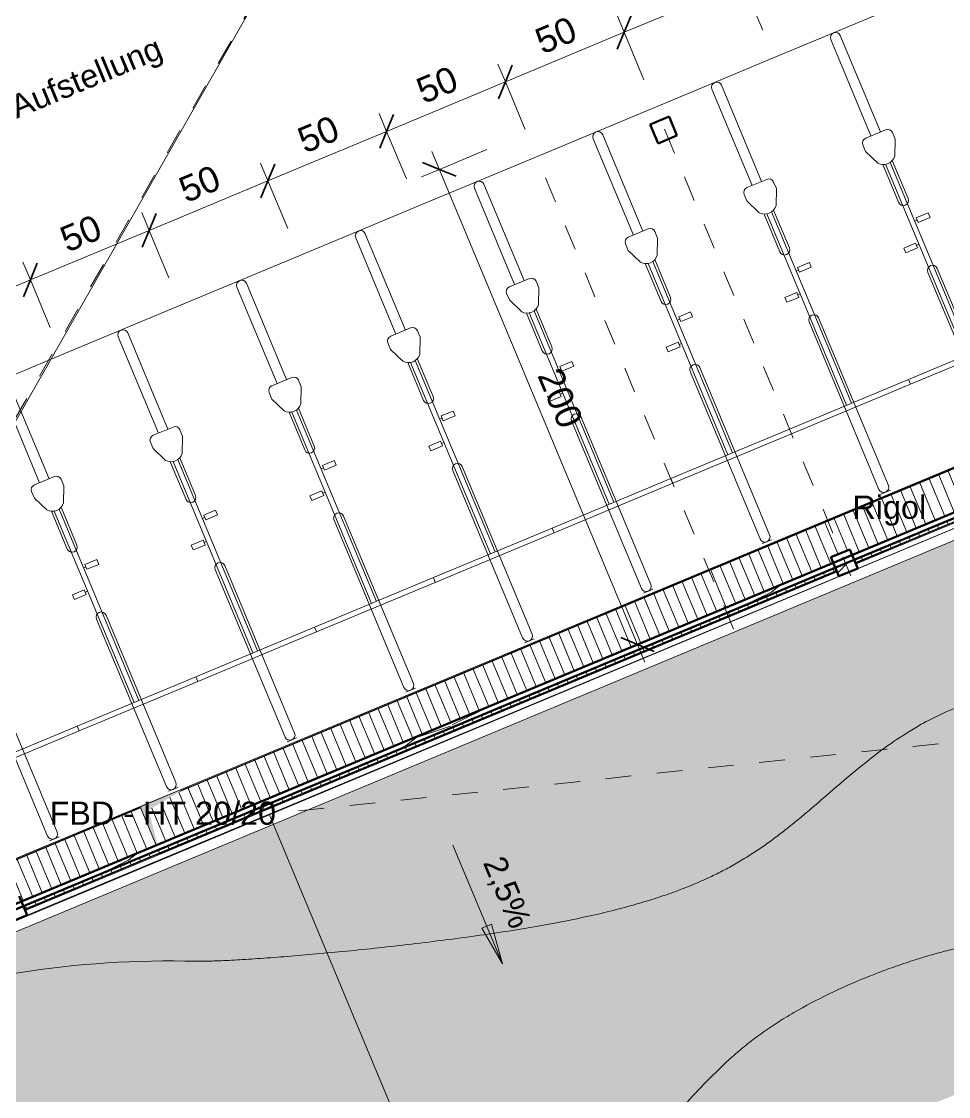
# Model space of a CAD drawing. Header units: metres. Extents: x -67.4 to -19.1, y 43.9 to 93.
# Drawn here: x -28.327 to -24.724, y 55.866 to 60.043 of the extents above; entities that cross this region are included whole.
import ezdxf

# ---------------------------------------------------------------- set-up
doc = ezdxf.new("R2010")
doc.units = ezdxf.units.M
doc.linetypes.add('Verdeckt Unten', pattern=[0.005, 0.003, -0.002])
for name, color, linetype, lineweight in [('A-DETL-GENF_', 92, 'Continuous', 13), ('A_2D', 7, 'Continuous', 13), ('A_Bemassung-50_', 4, 'Continuous', 9), ('A_Bemassung_', 4, 'Continuous', 9), ('A_Beschriftung_', 7, 'Continuous', 9), ('A_Decken', 8, 'Continuous', 13), ('A_Durchbruch_', 7, 'Continuous', 5), ('A_Parkplatz', 7, 'Continuous', 13), ('A_Raeume_', 7, 'Continuous', 5), ('A_Waende', 7, 'Continuous', 13), ('A_Waende_SHR', 251, 'Continuous', 13), ('G-ANNO-DIMS_', 111, 'Continuous', 9), ('M-EQPM', 50, 'Continuous', 5), ('M-EQPM-IDEN_', 50, 'Continuous', 9), ('Text', 130, 'Continuous', 9)]:
    doc.layers.add(name, color=color, linetype=linetype, lineweight=lineweight)
doc.styles.add('Arial_2', font='arial.ttf', dxfattribs={"height": 0.09})
doc.styles.add('Arial_5', font='arial.ttf', dxfattribs={"height": 0.1})
doc.dimstyles.new('WGA-Bemaßung', dxfattribs={"dimscale": 0.3048, "dimtxt": 0.102026, "dimasz": 0.328084, "dimexe": 0.246063, "dimexo": 0.0625, "dimgap": 0.04101, "dimtad": 1, "dimdec": 1, "dimlfac": 100, "dimrnd": 0.5, "dimdsep": 46, "dimtxsty": 'Arial_5', "dimblk1": 'OBLIQUE', "dimblk2": 'OBLIQUE', "dimsah": 1, "dimcen": 0.09, "dimdle": 0.246063, "dimazin": 2, "dimtfac": 1, "dimtdec": 4, "dimtix": 1, "dimtmove": 0, "dimatfit": 3, "dimfxl": 0.656168, "dimfxlon": 1, "dimtvp": 1, "dimtolj": 1, "dimtzin": 0, "dimarcsym": 2})

# ---------------------------------------------------------------- blocks, each defined once
blk = doc.blocks.new('Park_Fahrrad_Reihe - Park_Fahrrad_Reihe-5675718-263_PP_00EG_BT2')
at = {"layer": 'A_Parkplatz'}
for p, q in [((1.75, 0.95), (2.25, 0.95)), ((1.98, 0.93), (1.98, 0.5244)), ((2.02, 0.5244), (2.02, 0.93)), ((2.25, 0.95), (2.75, 0.95)), ((2.48, 0.93), (2.48, 0.5244)), ((2.52, 0.5244), (2.52, 0.93)), ((2.75, 0.95), (3.25, 0.95)), ((2.98, 0.93), (2.98, 0.5244)), ((3.02, 0.5244), (3.02, 0.93)), ((3.25, 0.95), (3.75, 0.95)), ((3.48, 0.93), (3.48, 0.5244)), ((3.52, 0.5244), (3.52, 0.93)), ((3.75, 0.95), (4.25, 0.95)), ((3.98, 0.93), (3.98, 0.5244)), ((4.02, 0.5244), (4.02, 0.93)), ((4.25, 0.95), (4.75, 0.95)), ((4.48, 0.93), (4.48, 0.5244)), ((4.52, 0.5244), (4.52, 0.93)), ((4.75, 0.95), (5.25, 0.95)), ((4.98, 0.93), (4.98, 0.5244)), ((5.02, 0.5244), (5.02, 0.93)), ((5.25, 0.95), (5.75, 0.95)), ((5.48, 0.93), (5.48, 0.5244)), ((5.52, 0.5244), (5.52, 0.93)), ((1.938, 0.4769), (1.938, 0.5044)), ((1.958, 0.5244), (2.042, 0.5244)), ((2.062, 0.4769), (2.062, 0.5044)), ((2.438, 0.4769), (2.438, 0.5044)), ((2.458, 0.5244), (2.542, 0.5244)), ((2.562, 0.4769), (2.562, 0.5044)), ((2.938, 0.4769), (2.938, 0.5044)), ((2.958, 0.5244), (3.042, 0.5244)), ((3.062, 0.4769), (3.062, 0.5044)), ((3.438, 0.4769), (3.438, 0.5044)), ((3.458, 0.5244), (3.542, 0.5244)), ((3.562, 0.4769), (3.562, 0.5044)), ((3.938, 0.4769), (3.938, 0.5044)), ((3.958, 0.5244), (4.042, 0.5244)), ((4.062, 0.4769), (4.062, 0.5044)), ((4.438, 0.4769), (4.438, 0.5044)), ((4.458, 0.5244), (4.542, 0.5244)), ((4.562, 0.4769), (4.562, 0.5044)), ((4.938, 0.4769), (4.938, 0.5044)), ((4.958, 0.5244), (5.042, 0.5244)), ((5.062, 0.4769), (5.062, 0.5044)), ((5.438, 0.4769), (5.438, 0.5044)), ((5.458, 0.5244), (5.542, 0.5244)), ((5.562, 0.4769), (5.562, 0.5044)), ((1.9647, 0.4163), (1.938, 0.4769)), ((2.0353, 0.4163), (2.062, 0.4769)), ((2.4647, 0.4163), (2.438, 0.4769)), ((2.5353, 0.4163), (2.562, 0.4769)), ((2.9647, 0.4163), (2.938, 0.4769)), ((3.0353, 0.4163), (3.062, 0.4769)), ((3.4647, 0.4163), (3.438, 0.4769)), ((3.5353, 0.4163), (3.562, 0.4769)), ((3.9647, 0.4163), (3.938, 0.4769)), ((4.0353, 0.4163), (4.062, 0.4769)), ((4.4647, 0.4163), (4.438, 0.4769)), ((4.5353, 0.4163), (4.562, 0.4769)), ((4.9647, 0.4163), (4.938, 0.4769)), ((5.0353, 0.4163), (5.062, 0.4769)), ((5.4647, 0.4163), (5.438, 0.4769)), ((5.5353, 0.4163), (5.562, 0.4769)), ((1.98, 0.4042), (1.98, 0.245)), ((1.99, 0.4007), (1.99, -0.405)), ((2.01, 0.4007), (2.01, -0.405)), ((2.02, 0.245), (2.02, 0.4042)), ((2.48, 0.4042), (2.48, 0.245)), ((2.49, 0.4007), (2.49, -0.405)), ((2.51, 0.4007), (2.51, -0.405)), ((2.52, 0.245), (2.52, 0.4042)), ((2.98, 0.4042), (2.98, 0.245)), ((2.99, 0.4007), (2.99, -0.405)), ((3.01, 0.4007), (3.01, -0.405)), ((3.02, 0.245), (3.02, 0.4042)), ((3.48, 0.4042), (3.48, 0.245)), ((3.49, 0.4007), (3.49, -0.405)), ((3.51, 0.4007), (3.51, -0.405)), ((3.52, 0.245), (3.52, 0.4042)), ((3.98, 0.4042), (3.98, 0.245)), ((3.99, 0.4007), (3.99, -0.405)), ((4.01, 0.4007), (4.01, -0.405)), ((4.02, 0.245), (4.02, 0.4042)), ((4.48, 0.4042), (4.48, 0.245)), ((4.49, 0.4007), (4.49, -0.405)), ((4.51, 0.4007), (4.51, -0.405)), ((4.52, 0.245), (4.52, 0.4042)), ((4.98, 0.4042), (4.98, 0.245)), ((4.99, 0.4007), (4.99, -0.405)), ((5.01, 0.4007), (5.01, -0.405)), ((5.02, 0.245), (5.02, 0.4042)), ((5.48, 0.4042), (5.48, 0.245)), ((5.49, 0.4007), (5.49, -0.405)), ((5.51, 0.4007), (5.51, -0.405)), ((5.52, 0.245), (5.52, 0.4042)), ((2.02, 0.153), (2.01, 0.153)), ((2.07, 0.163), (2.02, 0.163)), ((2.02, 0.163), (2.02, 0.143)), ((2.02, 0.143), (2.07, 0.143)), ((2.07, 0.143), (2.07, 0.163)), ((2.52, 0.153), (2.51, 0.153)), ((2.57, 0.163), (2.52, 0.163)), ((2.52, 0.163), (2.52, 0.143)), ((2.52, 0.143), (2.57, 0.143)), ((2.57, 0.143), (2.57, 0.163)), ((3.02, 0.153), (3.01, 0.153)), ((3.07, 0.163), (3.02, 0.163)), ((3.02, 0.163), (3.02, 0.143)), ((3.02, 0.143), (3.07, 0.143)), ((3.07, 0.143), (3.07, 0.163)), ((3.52, 0.153), (3.51, 0.153)), ((3.57, 0.163), (3.52, 0.163)), ((3.52, 0.163), (3.52, 0.143)), ((3.52, 0.143), (3.57, 0.143)), ((3.57, 0.143), (3.57, 0.163)), ((4.02, 0.153), (4.01, 0.153)), ((4.07, 0.163), (4.02, 0.163)), ((4.02, 0.163), (4.02, 0.143)), ((4.02, 0.143), (4.07, 0.143)), ((4.07, 0.143), (4.07, 0.163)), ((4.52, 0.153), (4.51, 0.153)), ((4.57, 0.163), (4.52, 0.163)), ((4.52, 0.163), (4.52, 0.143)), ((4.52, 0.143), (4.57, 0.143)), ((4.57, 0.143), (4.57, 0.163)), ((5.02, 0.153), (5.01, 0.153)), ((5.07, 0.163), (5.02, 0.163)), ((5.02, 0.163), (5.02, 0.143)), ((5.02, 0.143), (5.07, 0.143)), ((5.07, 0.143), (5.07, 0.163)), ((5.52, 0.153), (5.51, 0.153)), ((5.57, 0.163), (5.52, 0.163)), ((5.52, 0.163), (5.52, 0.143)), ((5.52, 0.143), (5.57, 0.143)), ((5.57, 0.143), (5.57, 0.163)), ((1.98, 0.0734), (1.93, 0.0734)), ((1.93, 0.0734), (1.93, 0.0534)), ((1.93, 0.0534), (1.98, 0.0534)), ((1.98, 0.0534), (1.98, 0.0734)), ((1.98, 0.0634), (1.99, 0.0634)), ((2.48, 0.0734), (2.43, 0.0734)), ((2.43, 0.0734), (2.43, 0.0534)), ((2.43, 0.0534), (2.48, 0.0534)), ((2.48, 0.0534), (2.48, 0.0734)), ((2.48, 0.0634), (2.49, 0.0634)), ((2.98, 0.0734), (2.93, 0.0734)), ((2.93, 0.0734), (2.93, 0.0534)), ((2.93, 0.0534), (2.98, 0.0534)), ((2.98, 0.0534), (2.98, 0.0734)), ((2.98, 0.0634), (2.99, 0.0634)), ((3.48, 0.0734), (3.43, 0.0734)), ((3.43, 0.0734), (3.43, 0.0534)), ((3.43, 0.0534), (3.48, 0.0534)), ((3.48, 0.0534), (3.48, 0.0734)), ((3.48, 0.0634), (3.49, 0.0634)), ((3.98, 0.0734), (3.93, 0.0734)), ((3.93, 0.0734), (3.93, 0.0534)), ((3.93, 0.0534), (3.98, 0.0534)), ((3.98, 0.0534), (3.98, 0.0734)), ((3.98, 0.0634), (3.99, 0.0634)), ((4.48, 0.0734), (4.43, 0.0734)), ((4.43, 0.0734), (4.43, 0.0534)), ((4.43, 0.0534), (4.48, 0.0534)), ((4.48, 0.0534), (4.48, 0.0734)), ((4.48, 0.0634), (4.49, 0.0634)), ((4.98, 0.0734), (4.93, 0.0734)), ((4.93, 0.0734), (4.93, 0.0534)), ((4.93, 0.0534), (4.98, 0.0534)), ((4.98, 0.0534), (4.98, 0.0734)), ((4.98, 0.0634), (4.99, 0.0634)), ((5.48, 0.0734), (5.43, 0.0734)), ((5.43, 0.0734), (5.43, 0.0534)), ((5.43, 0.0534), (5.48, 0.0534)), ((5.48, 0.0534), (5.48, 0.0734)), ((5.48, 0.0634), (5.49, 0.0634)), ((1.48, -0.05), (1.48, -0.755)), ((1.52, -0.755), (1.52, -0.05)), ((1.98, -0.05), (1.98, -0.755)), ((2.02, -0.755), (2.02, -0.05)), ((2.48, -0.05), (2.48, -0.755)), ((2.52, -0.755), (2.52, -0.05)), ((2.98, -0.05), (2.98, -0.755)), ((3.02, -0.755), (3.02, -0.05)), ((3.48, -0.05), (3.48, -0.755)), ((3.52, -0.755), (3.52, -0.05)), ((3.98, -0.05), (3.98, -0.755)), ((4.02, -0.755), (4.02, -0.05)), ((4.48, -0.05), (4.48, -0.755)), ((4.52, -0.755), (4.52, -0.05)), ((4.98, -0.05), (4.98, -0.755)), ((5.02, -0.755), (5.02, -0.05)), ((5.48, -0.05), (5.48, -0.755)), ((5.52, -0.755), (5.52, -0.05)), ((1.75, -0.405), (1.25, -0.405)), ((2.25, -0.405), (1.75, -0.405)), ((1.75, -0.405), (1.75, -0.425)), ((1.75, -0.425), (1.75, -0.405)), ((2.75, -0.405), (2.25, -0.405)), ((2.25, -0.405), (2.25, -0.425)), ((2.25, -0.425), (2.25, -0.405)), ((3.25, -0.405), (2.75, -0.405)), ((2.75, -0.405), (2.75, -0.425)), ((2.75, -0.425), (2.75, -0.405)), ((3.75, -0.405), (3.25, -0.405)), ((3.25, -0.405), (3.25, -0.425)), ((3.25, -0.425), (3.25, -0.405)), ((4.25, -0.405), (3.75, -0.405)), ((3.75, -0.405), (3.75, -0.425)), ((3.75, -0.425), (3.75, -0.405)), ((4.75, -0.405), (4.25, -0.405)), ((4.25, -0.405), (4.25, -0.425)), ((4.25, -0.425), (4.25, -0.405)), ((5.25, -0.405), (4.75, -0.405)), ((4.75, -0.405), (4.75, -0.425)), ((4.75, -0.425), (4.75, -0.405)), ((5.75, -0.405), (5.25, -0.405)), ((5.25, -0.405), (5.25, -0.425)), ((5.25, -0.425), (5.25, -0.405)), ((1.25, -0.425), (1.75, -0.425)), ((1.75, -0.425), (2.25, -0.425)), ((2.25, -0.425), (2.75, -0.425)), ((2.75, -0.425), (3.25, -0.425)), ((3.25, -0.425), (3.75, -0.425)), ((3.75, -0.425), (4.25, -0.425)), ((4.25, -0.425), (4.75, -0.425)), ((4.75, -0.425), (5.25, -0.425)), ((5.25, -0.425), (5.75, -0.425)), ((1.48, -0.775), (1.52, -0.775)), ((1.98, -0.775), (2.02, -0.775)), ((2.48, -0.775), (2.52, -0.775)), ((2.98, -0.775), (3.02, -0.775)), ((3.48, -0.775), (3.52, -0.775)), ((3.98, -0.775), (4.02, -0.775)), ((4.48, -0.775), (4.52, -0.775)), ((4.98, -0.775), (5.02, -0.775))]:
    blk.add_line(p, q, dxfattribs=at)
for centre, radius, start, end in [((2.5, 0.93), 0.02, 0, 180), ((3, 0.93), 0.02, 360, 180), ((3.5, 0.93), 0.02, 0, 180), ((4, 0.93), 0.02, 0, 180), ((4.5, 0.93), 0.02, 360, 180), ((5, 0.93), 0.02, 0, 180), ((5.5, 0.93), 0.02, 0, 180), ((1.958, 0.5044), 0.02, 90, 180), ((2.042, 0.5044), 0.02, 0, 90), ((2.458, 0.5044), 0.02, 90, 180), ((2.542, 0.5044), 0.02, 0, 90), ((2.958, 0.5044), 0.02, 90, 180), ((3.042, 0.5044), 0.02, 0, 90), ((3.458, 0.5044), 0.02, 90, 180), ((3.542, 0.5044), 0.02, 0, 90), ((3.958, 0.5044), 0.02, 90, 180), ((4.042, 0.5044), 0.02, 360, 90), ((4.458, 0.5044), 0.02, 90, 180), ((4.542, 0.5044), 0.02, 0, 90), ((4.958, 0.5044), 0.02, 90, 180), ((5.042, 0.5044), 0.02, 0, 90), ((5.458, 0.5044), 0.02, 90, 180), ((5.542, 0.5044), 0.02, 0, 90), ((2, 0.445), 0.0455, 219.1071, 320.8929), ((2.5, 0.445), 0.0455, 219.1071, 320.8929), ((3, 0.445), 0.0455, 219.1071, 320.8929), ((3.5, 0.445), 0.0455, 219.1071, 320.8929), ((4, 0.445), 0.0455, 219.1071, 320.8929), ((4.5, 0.445), 0.0455, 219.1071, 320.8929), ((5, 0.445), 0.0455, 219.1071, 320.8929), ((5.5, 0.445), 0.0455, 219.1071, 320.8929), ((2, 0.245), 0.02, 180, 0), ((2.5, 0.245), 0.02, 180, 0), ((3, 0.245), 0.02, 180, 360), ((3.5, 0.245), 0.02, 180, 360), ((4, 0.245), 0.02, 180, 360), ((4.5, 0.245), 0.02, 180, 0), ((5, 0.245), 0.02, 180, 360), ((5.5, 0.245), 0.02, 180, 0), ((2, -0.05), 0.02, 0, 180), ((2.5, -0.05), 0.02, 360, 180), ((3, -0.05), 0.02, 0, 180), ((3.5, -0.05), 0.02, 0, 180), ((4, -0.05), 0.02, 360, 180), ((4.5, -0.05), 0.02, 0, 180), ((5, -0.05), 0.02, 360, 180), ((5.5, -0.05), 0.02, 0, 180), ((1.5, -0.755), 0.02, 180, 360), ((2, -0.755), 0.02, 180, 360), ((2.5, -0.755), 0.02, 180, 360), ((3, -0.755), 0.02, 180, 360), ((3.5, -0.755), 0.02, 180, 0), ((4, -0.755), 0.02, 180, 0), ((4.5, -0.755), 0.02, 180, 360), ((5, -0.755), 0.02, 180, 360)]:
    blk.add_arc(centre, radius, start, end, dxfattribs=at)
blk = doc.blocks.new('Pergola2 - Pergola-6198458-263_PP_00EG_BT2')
at = {"layer": 'A_Waende_SHR', "lineweight": 5}
h = blk.add_hatch(dxfattribs=at)
h.set_pattern_fill('FP_53', color=250, style=0, pattern_type=2)
h.set_pattern_definition([(22.36, (0.0923, -0.0385), (-0.0216463, 0.315486), []), (22.36, (0, 0), (-0.0216463, 0.315486), [0.1, -0.15]), (22.36, (-0.0923, 0.0385), (-0.0216463, 0.315486), [])])
h.paths.add_polyline_path([(-4.4043, 63.1076), (-4.3472, 63.1076), (-4.3473, 63.1451), (-4.404, 63.1451), (-4.4043, 63.1076)])
h.paths.add_polyline_path([(-4.4039, 63.1651), (-4.3473, 63.1651), (-4.3473, 63.1876), (-4.4037, 63.1876), (-4.4038, 63.1778)])
h.paths.add_polyline_path([(-0.9289, 63.1081), (-0.8489, 63.1082), (-0.8489, 63.1451), (-0.9289, 63.1451), (-0.9289, 63.1205)])
h.paths.add_polyline_path([(-0.9289, 63.1651), (-0.8489, 63.1651), (-0.849, 63.1882), (-0.929, 63.1881)])
h.paths.add_polyline_path([(-4.3919, 64.9276), (-4.3488, 64.9276), (-4.3489, 65.0076), (-4.3914, 65.0076), (-4.3915, 64.992)])
h.paths.add_polyline_path([(2.5744, 63.1112), (2.6544, 63.1114), (2.6544, 63.1451), (2.5744, 63.1451), (2.5744, 63.1116)])
h.paths.add_polyline_path([(2.5744, 63.1651), (2.6544, 63.1651), (2.6544, 63.1913), (2.5744, 63.1912)])
h.paths.add_polyline_path([(-0.9305, 64.9307), (-0.8505, 64.9308), (-0.8505, 65.0108), (-0.9305, 65.0107)])
h.paths.add_polyline_path([(4.1215, 63.1121), (4.2015, 63.1122), (4.2015, 63.1922), (4.1706, 63.1922), (4.1706, 63.1451), (4.1215, 63.1451), (4.1215, 63.1281)])
h.paths.add_polyline_path([(4.1215, 63.1651), (4.1506, 63.1651), (4.1506, 63.1922), (4.1215, 63.1921), (4.1215, 63.1773)])
h.paths.add_polyline_path([(2.5729, 64.9338), (2.6529, 64.9339), (2.6528, 65.0139), (2.5728, 65.0138), (2.5728, 65.0089)])
h.paths.add_polyline_path([(4.12, 64.9347), (4.2, 64.9348), (4.1999, 65.0148), (4.1199, 65.0147), (4.12, 64.9488)])
h = blk.add_hatch(dxfattribs=at)
h.set_pattern_fill('FP_52', color=250, style=0, pattern_type=2)
h.set_pattern_definition([(194.23, (0.15704, 0.16014), (0.736934979, 0.143915426), [0.10412, -0.93712]), (183.925, (0.24832, 0.05438), (-0.27236986, -0.11203666), [0.23283, -0.23283]), (175.795, (0.20824, -0.04172), (-0.464567546, -0.03187127), [0.13171, -0.52684])])
h.paths.add_polyline_path([(-4.404, 63.1451), (4.1506, 63.1451), (4.1506, 63.1651), (-4.4039, 63.1651)])
at = {"layer": 'A_Waende', "lineweight": 50}
for p, q in [((-0.9305, 65.0107), (-0.8505, 65.0108)), ((-0.9305, 65.0107), (-0.9305, 64.9307)), ((-0.8505, 64.9308), (-0.8505, 65.0108)), ((-0.9305, 64.9307), (-0.8505, 64.9308)), ((4.1506, 63.1651), (-4.4039, 63.1651)), ((-4.3472, 63.1076), (-4.3473, 63.1876)), ((-0.929, 63.1881), (-0.849, 63.1882)), ((-0.929, 63.1881), (-0.9289, 63.1081)), ((-0.8489, 63.1082), (-0.849, 63.1882)), ((4.1506, 63.1451), (-4.404, 63.1451)), ((-4.3472, 63.1076), (-4.4043, 63.1076)), ((-0.8489, 63.1082), (-0.9289, 63.1081))]:
    blk.add_line(p, q, dxfattribs=at)
blk = doc.blocks.new('HLS_Rigol - 20x8cm-9179604-263_PP_00EG_BT2')
at = {"layer": 'M-EQPM'}
h = blk.add_hatch(dxfattribs=at)
h.set_pattern_fill('FP_73', color=252, style=0, pattern_type=2)
h.set_pattern_definition([(292.64, (-29.895, 56.142), (0.03691767, 0.01539759), [])])
h.paths.add_polyline_path([(-29.894, 56.1409), (-29.8534, 56.1582), (-29.8536, 56.1584), (-29.8941, 56.1412)])
h.paths.add_polyline_path([(-29.8349, 56.1656), (-27.8636, 56.9878), (-27.8638, 56.9883), (-29.835, 56.1659)])
h.paths.add_polyline_path([(-27.7113, 57.0513), (-20.5716, 60.0291), (-20.5724, 60.0294), (-27.7078, 57.0534)])
h = blk.add_hatch(dxfattribs=at)
h.set_pattern_fill('FP_74', color=252, style=0, pattern_type=2)
h.set_pattern_definition([(292.64, (-30.092, 56.616), (0.03691767, 0.01539759), [])])
h.paths.add_polyline_path([(-29.8209, 55.9656), (-29.8064, 55.9716), (-29.8278, 56.0226), (-29.8015, 56.0336), (-29.8533, 56.1579), (-29.894, 56.1409), (-29.8268, 55.9797)])
h.paths.add_polyline_path([(-29.7326, 56.0024), (-28.3882, 56.5631), (-28.3932, 56.575), (-29.7376, 56.0143)])
h.paths.add_polyline_path([(-29.7453, 56.0328), (-28.4009, 56.5935), (-28.4095, 56.6142), (-28.3357, 56.6451), (-28.327, 56.6243), (-27.8031, 56.8428), (-27.8636, 56.9878), (-29.8349, 56.1656), (-29.783, 56.0413), (-29.754, 56.0535), (-29.7454, 56.0331)])
h.paths.add_polyline_path([(-28.3144, 56.5939), (-27.7904, 56.8125), (-27.7954, 56.8243), (-28.3193, 56.6058), (-28.3179, 56.6025)])
h.paths.add_polyline_path([(-27.7898, 56.8127), (-25.1594, 57.9098), (-25.1644, 57.9217), (-27.793, 56.8253)])
h.paths.add_polyline_path([(-27.7981, 56.8449), (-25.1721, 57.9401), (-25.181, 57.9614), (-25.1072, 57.9922), (-25.0983, 57.9709), (-21.9387, 59.2887), (-21.9488, 59.3128), (-21.875, 59.3437), (-21.8649, 59.3195), (-20.5112, 59.8841), (-20.5716, 60.0291), (-27.7113, 57.0513), (-27.8328, 56.979)])
h.paths.add_polyline_path([(-25.0856, 57.9406), (-21.9261, 59.2584), (-21.931, 59.2703), (-25.0906, 57.9525)])
h.paths.add_polyline_path([(-21.8522, 59.2892), (-20.4985, 59.8538), (-20.5035, 59.8657), (-21.8572, 59.301)])
for p, q in [((-27.7113, 57.0513), (-20.5716, 60.0291)), ((-27.7078, 57.0534), (-20.5719, 60.0296)), ((-27.6993, 57.0584), (-20.5724, 60.0309)), ((-27.6809, 57.0694), (-20.5736, 60.0337)), ((-27.6809, 57.0694), (-20.5736, 60.0337)), ((-25.0856, 57.9406), (-21.9261, 59.2584)), ((-25.0851, 57.9393), (-21.9255, 59.2571)), ((-25.0848, 57.9387), (-21.9253, 59.2565)), ((-25.0837, 57.936), (-21.9241, 59.2537)), ((-25.0837, 57.936), (-21.9241, 59.2537)), ((-28.3124, 56.5893), (-25.1575, 57.9052)), ((-28.3124, 56.5893), (-25.1575, 57.9052)), ((-27.7898, 56.8127), (-25.1594, 57.9098)), ((-27.7894, 56.8114), (-25.1589, 57.9085)), ((-27.7893, 56.8108), (-25.1587, 57.9079)), ((-29.8368, 56.1702), (-27.8655, 56.9924)), ((-29.8368, 56.1702), (-27.8655, 56.9924)), ((-29.8356, 56.1674), (-27.8643, 56.9896)), ((-29.8351, 56.1661), (-27.8638, 56.9883)), ((-29.8349, 56.1656), (-27.8636, 56.9878)), ((-28.3144, 56.5939), (-27.7904, 56.8125)), ((-28.3138, 56.5927), (-27.7899, 56.8112)), ((-28.3136, 56.5921), (-27.7897, 56.8106))]:
    blk.add_line(p, q, dxfattribs=at)
blk = doc.blocks.new('Symbol_Schatten - Bodendurchbruch_Schatten-V74-263_PP_00EG_BT2')
at = {"layer": 'A-DETL-GENF_'}
h = blk.add_hatch(color=256, dxfattribs=at)
h.paths.add_polyline_path([(-0.1, -0.1), (-0.0974, -0.0821), (-0.1, -0.0821), (-0.1, -0.1)])
h.paths.add_polyline_path([(-0.1, -0.0621), (-0.0946, -0.0621), (-0.075, 0.075), (0.1, 0.1), (-0.1, 0.1), (-0.1, 0.0854)])
at = {"layer": 'A_2D'}
for p, q in [((-0.1, -0.0621), (-0.1, 0.1)), ((-0.1, 0.1), (0.1, 0.1)), ((0.1, 0.1), (0.1, -0.0621)), ((-0.1, -0.1), (-0.1, -0.0821)), ((0.1, -0.0821), (0.1, -0.1)), ((0.1, -0.1), (-0.1, -0.1))]:
    blk.add_line(p, q, dxfattribs=at)
at = {"layer": 'A_Durchbruch_'}
for p, q in [((0.1, 0.1), (-0.1, 0.1)), ((-0.1, 0.1), (-0.1, -0.0621)), ((0.1, -0.0621), (0.1, 0.1)), ((-0.1, -0.0821), (-0.1, -0.1)), ((0.1, -0.1), (0.1, -0.0821)), ((-0.1, -0.1), (0.1, -0.1))]:
    blk.add_line(p, q, dxfattribs=at)
blk = doc.blocks.new('DIMBLOCK30-263_PP_00EG_BT2')
at = {"layer": 'A_Bemassung-50_', "transparency": 16777216}
for p, q in [((-28.2921, 59.039), (-28.321, 59.1082)), ((-28.7536, 58.8465), (-28.2921, 59.039)), ((-28.2921, 59.039), (-28.2151, 58.8544)), ((-28.7536, 58.8465), (-28.7825, 58.9157)), ((-28.7536, 58.8465), (-28.6766, 58.6619))]:
    blk.add_line(p, q, dxfattribs=at)
at = {"layer": 'A_Bemassung-50_', "lineweight": 35, "transparency": 16777216}
for p, q in [((-28.2921, 59.039), (-28.2652, 59.1044)), ((-28.2921, 59.039), (-28.319, 58.9736)), ((-28.7536, 58.8465), (-28.7267, 58.9119)), ((-28.7536, 58.8465), (-28.7805, 58.7811))]:
    blk.add_line(p, q, dxfattribs=at)
at = {"layer": 'A_Bemassung-50_', "color": 0, "transparency": 16777216, "insert": (-28.6486, 59.0445), "char_height": 0.1, "width": 0.184588, "attachment_point": 1, "rotation": 22.64, "line_spacing_factor": 0.941778, "style": 'Arial_5'}
blk.add_mtext('50', dxfattribs=at)
blk = doc.blocks.new('_Oblique')
at = {"color": 0, "linetype": 'ByBlock', "lineweight": -2}
blk.add_line((-0.5, -0.5), (0.5, 0.5), dxfattribs=at)
blk = doc.blocks.new('DIMBLOCK31-263_PP_00EG_BT2')
at = {"layer": 'A_Bemassung-50_', "transparency": 16777216}
for p, q in [((-27.8307, 59.2314), (-27.8595, 59.3007)), ((-28.2921, 59.039), (-27.8307, 59.2314)), ((-27.8307, 59.2314), (-27.7537, 59.0468)), ((-28.2921, 59.039), (-28.321, 59.1082)), ((-28.2921, 59.039), (-28.2151, 58.8544))]:
    blk.add_line(p, q, dxfattribs=at)
at = {"layer": 'A_Bemassung-50_', "lineweight": 35, "transparency": 16777216}
for p, q in [((-27.8307, 59.2314), (-27.8038, 59.2968)), ((-27.8307, 59.2314), (-27.8576, 59.166)), ((-28.2921, 59.039), (-28.2652, 59.1044)), ((-28.2921, 59.039), (-28.319, 58.9736))]:
    blk.add_line(p, q, dxfattribs=at)
at = {"layer": 'A_Bemassung-50_', "color": 0, "transparency": 16777216, "insert": (-28.1872, 59.2369), "char_height": 0.1, "width": 0.184588, "attachment_point": 1, "rotation": 22.64, "line_spacing_factor": 0.941778, "style": 'Arial_5'}
blk.add_mtext('50', dxfattribs=at)
blk = doc.blocks.new('DIMBLOCK32-263_PP_00EG_BT2')
at = {"layer": 'A_Bemassung-50_', "transparency": 16777216}
for p, q in [((-27.3692, 59.4239), (-27.3981, 59.4931)), ((-27.8307, 59.2314), (-27.3692, 59.4239)), ((-27.3692, 59.4239), (-27.2922, 59.2393)), ((-27.8307, 59.2314), (-27.8595, 59.3007)), ((-27.8307, 59.2314), (-27.7537, 59.0468))]:
    blk.add_line(p, q, dxfattribs=at)
at = {"layer": 'A_Bemassung-50_', "lineweight": 35, "transparency": 16777216}
for p, q in [((-27.3692, 59.4239), (-27.3423, 59.4893)), ((-27.3692, 59.4239), (-27.3961, 59.3585)), ((-27.8307, 59.2314), (-27.8038, 59.2968)), ((-27.8307, 59.2314), (-27.8576, 59.166))]:
    blk.add_line(p, q, dxfattribs=at)
at = {"layer": 'A_Bemassung-50_', "color": 0, "transparency": 16777216, "insert": (-27.7257, 59.4294), "char_height": 0.1, "width": 0.184588, "attachment_point": 1, "rotation": 22.64, "line_spacing_factor": 0.941778, "style": 'Arial_5'}
blk.add_mtext('50', dxfattribs=at)
blk = doc.blocks.new('DIMBLOCK33-263_PP_00EG_BT2')
at = {"layer": 'A_Bemassung-50_', "transparency": 16777216}
for p, q in [((-26.9077, 59.6164), (-26.9366, 59.6856)), ((-27.3692, 59.4239), (-26.9077, 59.6164)), ((-26.9077, 59.6164), (-26.8307, 59.4318)), ((-27.3692, 59.4239), (-27.3981, 59.4931)), ((-27.3692, 59.4239), (-27.2922, 59.2393))]:
    blk.add_line(p, q, dxfattribs=at)
at = {"layer": 'A_Bemassung-50_', "lineweight": 35, "transparency": 16777216}
for p, q in [((-26.9077, 59.6164), (-26.8808, 59.6818)), ((-26.9077, 59.6164), (-26.9346, 59.551)), ((-27.3692, 59.4239), (-27.3423, 59.4893)), ((-27.3692, 59.4239), (-27.3961, 59.3585))]:
    blk.add_line(p, q, dxfattribs=at)
at = {"layer": 'A_Bemassung-50_', "color": 0, "transparency": 16777216, "insert": (-27.2642, 59.6219), "char_height": 0.1, "width": 0.184588, "attachment_point": 1, "rotation": 22.64, "line_spacing_factor": 0.941778, "style": 'Arial_5'}
blk.add_mtext('50', dxfattribs=at)
blk = doc.blocks.new('DIMBLOCK34-263_PP_00EG_BT2')
at = {"layer": 'A_Bemassung-50_', "transparency": 16777216}
for p, q in [((-26.4463, 59.8088), (-26.4751, 59.8781)), ((-26.9077, 59.6164), (-26.4463, 59.8088)), ((-26.4463, 59.8088), (-26.3693, 59.6243)), ((-26.9077, 59.6164), (-26.9366, 59.6856)), ((-26.9077, 59.6164), (-26.8307, 59.4318))]:
    blk.add_line(p, q, dxfattribs=at)
at = {"layer": 'A_Bemassung-50_', "lineweight": 35, "transparency": 16777216}
for p, q in [((-26.4463, 59.8088), (-26.4194, 59.8742)), ((-26.4463, 59.8088), (-26.4732, 59.7434)), ((-26.9077, 59.6164), (-26.8808, 59.6818)), ((-26.9077, 59.6164), (-26.9346, 59.551))]:
    blk.add_line(p, q, dxfattribs=at)
at = {"layer": 'A_Bemassung-50_', "color": 0, "transparency": 16777216, "insert": (-26.8028, 59.8144), "char_height": 0.1, "width": 0.184588, "attachment_point": 1, "rotation": 22.64, "line_spacing_factor": 0.941778, "style": 'Arial_5'}
blk.add_mtext('50', dxfattribs=at)
blk = doc.blocks.new('DIMBLOCK35-263_PP_00EG_BT2')
at = {"layer": 'A_Bemassung-50_', "transparency": 16777216}
for p, q in [((-25.9848, 60.0013), (-26.0136, 60.0705)), ((-26.4463, 59.8088), (-25.9848, 60.0013)), ((-25.9848, 60.0013), (-25.9078, 59.8167)), ((-26.4463, 59.8088), (-26.4751, 59.8781)), ((-26.4463, 59.8088), (-26.3693, 59.6243))]:
    blk.add_line(p, q, dxfattribs=at)
at = {"layer": 'A_Bemassung-50_', "lineweight": 35, "transparency": 16777216}
for p, q in [((-25.9848, 60.0013), (-25.9579, 60.0667)), ((-25.9848, 60.0013), (-26.0117, 59.9359)), ((-26.4463, 59.8088), (-26.4194, 59.8742)), ((-26.4463, 59.8088), (-26.4732, 59.7434))]:
    blk.add_line(p, q, dxfattribs=at)
at = {"layer": 'A_Bemassung-50_', "color": 0, "transparency": 16777216, "insert": (-26.3413, 60.0068), "char_height": 0.1, "width": 0.184588, "attachment_point": 1, "rotation": 22.64, "line_spacing_factor": 0.941778, "style": 'Arial_5'}
blk.add_mtext('50', dxfattribs=at)
blk = doc.blocks.new('DIMBLOCK36-263_PP_00EG_BT2')
at = {"layer": 'A_Bemassung-50_', "transparency": 16777216}
for p, q in [((-25.5233, 60.1938), (-25.5522, 60.263)), ((-25.9848, 60.0013), (-25.5233, 60.1938)), ((-25.5233, 60.1938), (-25.4463, 60.0092)), ((-25.9848, 60.0013), (-26.0136, 60.0705)), ((-25.9848, 60.0013), (-25.9078, 59.8167))]:
    blk.add_line(p, q, dxfattribs=at)
at = {"layer": 'A_Bemassung-50_', "lineweight": 35, "transparency": 16777216}
for p, q in [((-25.5233, 60.1938), (-25.4964, 60.2592)), ((-25.5233, 60.1938), (-25.5502, 60.1284)), ((-25.9848, 60.0013), (-25.9579, 60.0667)), ((-25.9848, 60.0013), (-26.0117, 59.9359))]:
    blk.add_line(p, q, dxfattribs=at)
at = {"layer": 'A_Bemassung-50_', "color": 0, "transparency": 16777216, "insert": (-25.8798, 60.1993), "char_height": 0.1, "width": 0.184588, "attachment_point": 1, "rotation": 22.64, "line_spacing_factor": 0.941778, "style": 'Arial_5'}
blk.add_mtext('50', dxfattribs=at)
blk = doc.blocks.new('DIMBLOCK37-263_PP_00EG_BT2')
at = {"layer": 'A_Bemassung-50_', "transparency": 16777216}
for p, q in [((-25.0618, 60.3862), (-25.0907, 60.4555)), ((-25.5233, 60.1938), (-25.0618, 60.3862)), ((-25.0618, 60.3862), (-24.9848, 60.2017)), ((-25.5233, 60.1938), (-25.5522, 60.263)), ((-25.5233, 60.1938), (-25.4463, 60.0092))]:
    blk.add_line(p, q, dxfattribs=at)
at = {"layer": 'A_Bemassung-50_', "lineweight": 35, "transparency": 16777216}
for p, q in [((-25.0618, 60.3862), (-25.0349, 60.4516)), ((-25.0618, 60.3862), (-25.0887, 60.3209)), ((-25.5233, 60.1938), (-25.4964, 60.2592)), ((-25.5233, 60.1938), (-25.5502, 60.1284))]:
    blk.add_line(p, q, dxfattribs=at)
at = {"layer": 'A_Bemassung-50_', "color": 0, "transparency": 16777216, "insert": (-25.4183, 60.3918), "char_height": 0.1, "width": 0.184588, "attachment_point": 1, "rotation": 22.64, "line_spacing_factor": 0.941778, "style": 'Arial_5'}
blk.add_mtext('50', dxfattribs=at)
blk = doc.blocks.new('DIMBLOCK295-263_PP_00EG_BT2')
at = {"layer": 'A_Bemassung-50_', "transparency": 16777216}
for p, q in [((-26.7316, 59.5379), (-25.904, 57.5536)), ((-26.7028, 59.4687), (-26.5182, 59.5457)), ((-26.7028, 59.4687), (-26.772, 59.4398)), ((-25.9329, 57.6228), (-25.7483, 57.6998)), ((-25.9329, 57.6228), (-26.0021, 57.594))]:
    blk.add_line(p, q, dxfattribs=at)
at = {"layer": 'A_Bemassung-50_', "lineweight": 35, "transparency": 16777216}
for p, q in [((-26.7028, 59.4687), (-26.7682, 59.4956)), ((-26.7028, 59.4687), (-26.6374, 59.4418)), ((-25.9329, 57.6228), (-25.9983, 57.6497)), ((-25.9329, 57.6228), (-25.8675, 57.5959))]:
    blk.add_line(p, q, dxfattribs=at)
at = {"layer": 'A_Bemassung-50_', "color": 0, "transparency": 16777216, "insert": (-26.2309, 58.707), "char_height": 0.1, "width": 0.276883, "attachment_point": 1, "rotation": 292.64, "line_spacing_factor": 0.941778, "style": 'Arial_5'}
blk.add_mtext('200', dxfattribs=at)

msp = doc.modelspace()

# ---------------------------------------------------------------- hatches: boundary and pattern name
at = {"layer": 'A-DETL-GENF_', "lineweight": 5}
h = msp.add_hatch(dxfattribs=at)
h.set_pattern_fill('FP_154', color=55, style=0, pattern_type=2)
h.set_pattern_definition([(90, (0, 0), (-0.17961, 0.17961), [0.04762, -0.31159]), (45, (0, 0), (-0.1796051, 0.1796051), [0.04762, -0.20637]), (135, (0, 0), (-0.1796051, -0.1796051), [0.04762, -0.20637])])
h.paths.add_polyline_path([(-30.6866, 53.4233), (-19.6162, 57.953), (-19.056, 58.1827), (-19.056, 60.1873), (-20.7344, 64.2114), (-22.1196, 63.6336), (-20.6119, 60.0182), (-20.5736, 60.0337), (-20.5112, 59.8841), (-20.5494, 59.8682), (-20.5417, 59.8497), (-20.5035, 59.8657), (-20.4966, 59.8491), (-20.5348, 59.8332), (-20.511, 59.7761), (-29.8344, 55.8874), (-30.8743, 58.3713), (-32.4724, 57.7048), (-30.6867, 53.4234)])
h.paths.add_polyline_path([(-30.5337, 54.071), (-30.6107, 54.2556), (-30.4261, 54.3326), (-30.578, 54.2421), (-30.5677, 54.2022)])
h.paths.add_polyline_path([(-31.1963, 57.4291), (-31.4375, 57.5284), (-31.3447, 57.5671), (-31.4899, 57.9153), (-31.3386, 57.9784), (-31.1934, 57.6302), (-31.097, 57.6704), (-31.1934, 57.4361)])
h.paths.add_polyline_path([(-19.2424, 58.6918), (-19.3193, 58.8764), (-19.1348, 58.9534), (-19.2867, 58.8629), (-19.2427, 58.693)])
at = {"layer": 'G-ANNO-DIMS_'}
msp.add_hatch(color=256, dxfattribs=at).paths.add_polyline_path([(-26.458, 56.3814), (-26.4998, 56.536), (-26.5384, 56.5199)])

# ---------------------------------------------------------------- linework, layer by layer
at = {"layer": 'A_2D'}
msp.add_line((-25.9238, 62.7452), (-29.8344, 55.8874), dxfattribs=at)
at = {"layer": 'A_2D', "lineweight": 5}
msp.add_line((-20.511, 59.7761), (-29.8344, 55.8874), dxfattribs=at)
at = {"layer": 'A_2D', "linetype": 'Verdeckt Unten'}
for p, q in [((-25.8278, 59.6246), (-25.1041, 57.8895)), ((-26.2905, 59.4353), (-25.5592, 57.6817))]:
    msp.add_line(p, q, dxfattribs=at)
at = {"layer": 'A_2D'}
msp.add_arc((-27.7541, 52.6389), 3.7541, 88.3835, 98.9473, dxfattribs=at)
msp.add_open_spline([(-28.338, 56.3473), (-28.3873, 56.3378), (-28.482, 56.3182), (-28.6117, 56.2874), (-28.73, 56.2553), (-28.8731, 56.2109), (-29.0259, 56.1527), (-29.2211, 56.0555), (-29.335, 55.9668), (-29.4033, 55.8908), (-29.4322, 55.853), (-29.4564, 55.8154), (-29.4764, 55.7783), (-29.4928, 55.7417), (-29.5062, 55.7059), (-29.5171, 55.6708), (-29.5261, 55.6367), (-29.5339, 55.6037), (-29.5408, 55.5719), (-29.5468, 55.5412), (-29.5538, 55.5017), (-29.5605, 55.4546), (-29.5655, 55.4011), (-29.5676, 55.35), (-29.5668, 55.3006), (-29.5635, 55.2522), (-29.5576, 55.2042), (-29.5507, 55.164), (-29.5441, 55.1313), (-29.5367, 55.0983), (-29.5216, 55.0399), (-29.493, 54.9558), (-29.445, 54.8574), (-29.3807, 54.7649), (-29.2976, 54.6817), (-29.2107, 54.6231), (-29.1291, 54.5843), (-29.0622, 54.5595), (-28.9906, 54.539), (-28.89, 54.5172), (-28.7566, 54.5004), (-28.5912, 54.497), (-28.4272, 54.5102), (-28.2975, 54.535), (-28.2013, 54.563), (-28.1338, 54.5881), (-28.0718, 54.6173), (-27.9964, 54.6612), (-27.9305, 54.7119), (-27.8724, 54.7674), (-27.8321, 54.8112), (-27.7947, 54.8566), (-27.7478, 54.9188), (-27.7047, 54.9825), (-27.6632, 55.0461), (-27.6222, 55.1092), (-27.5705, 55.1856), (-27.504, 55.2707), (-27.4422, 55.335), (-27.3874, 55.3817), (-27.3284, 55.4249), (-27.2625, 55.4626), (-27.1878, 55.4941), (-27.1373, 55.511), (-27.0943, 55.5228), (-27.0495, 55.5333), (-26.9906, 55.5444), (-26.9162, 55.5546), (-26.8136, 55.5648), (-26.682, 55.5718), (-26.5535, 55.5739), (-26.4571, 55.5742), (-26.3892, 55.5742), (-26.3265, 55.5743), (-26.2684, 55.5751), (-26.2143, 55.5772), (-26.1639, 55.5813), (-26.1166, 55.5877), (-26.072, 55.5973), (-26.0295, 55.6105), (-25.9886, 55.6279), (-25.9489, 55.65), (-25.9099, 55.6777), (-25.8711, 55.7106), (-25.819, 55.7603), (-25.752, 55.8316), (-25.6649, 55.9252), (-25.5835, 56.0049), (-25.5113, 56.0665), (-25.4531, 56.1108), (-25.3909, 56.1529), (-25.3039, 56.2059), (-25.189, 56.2665), (-25.0703, 56.3189), (-24.9758, 56.3557), (-24.9057, 56.3806), (-24.8372, 56.4029), (-24.782, 56.4191), (-24.7392, 56.4307), (-24.7079, 56.4386), (-24.6772, 56.446), (-24.6471, 56.4528), (-24.6176, 56.4591), (-24.5886, 56.4649), (-24.56, 56.4702), (-24.5225, 56.4768), (-24.4765, 56.4843), (-24.4223, 56.4923), (-24.3688, 56.4997), (-24.3155, 56.507), (-24.262, 56.5146), (-24.208, 56.5227), (-24.153, 56.5319), (-24.0966, 56.5425), (-24.0384, 56.5549), (-23.9783, 56.5693), (-23.8955, 56.5909), (-23.7873, 56.622), (-23.6503, 56.6645), (-23.5066, 56.711), (-23.3565, 56.7602), (-23.2266, 56.8024), (-23.1198, 56.8361), (-23.0384, 56.8613), (-22.956, 56.8864), (-22.8456, 56.9199), (-22.7077, 56.9622), (-22.5463, 57.0145), (-22.393, 57.0692), (-22.2515, 57.1272), (-22.1469, 57.1791), (-22.0731, 57.2232), (-22.023, 57.2576), (-21.9848, 57.2869), (-21.9562, 57.3105), (-21.9355, 57.3282), (-21.9156, 57.3459), (-21.8963, 57.3636), (-21.8776, 57.381), (-21.8533, 57.4041), (-21.8239, 57.4322), (-21.7895, 57.4645), (-21.7552, 57.4948), (-21.7203, 57.5227), (-21.6842, 57.5477), (-21.646, 57.5695), (-21.6052, 57.5874), (-21.5615, 57.602), (-21.4996, 57.618), (-21.4156, 57.6332), (-21.3045, 57.6494), (-21.2037, 57.6656), (-21.1184, 57.683), (-21.0521, 57.699), (-20.9842, 57.718), (-20.9156, 57.7401), (-20.8472, 57.7651), (-20.7911, 57.7886), (-20.7472, 57.8088), (-20.7148, 57.8248), (-20.6831, 57.8415), (-20.6522, 57.8591), (-20.6222, 57.8773), (-20.5933, 57.8964), (-20.5654, 57.9162), (-20.53, 57.9437), (-20.489, 57.98), (-20.446, 58.0267), (-20.41, 58.0766), (-20.381, 58.1288), (-20.3587, 58.1829), (-20.343, 58.2381), (-20.3338, 58.2937), (-20.3308, 58.3491), (-20.3339, 58.4036), (-20.343, 58.4566), (-20.3629, 58.5242), (-20.3942, 58.586), (-20.4361, 58.6393), (-20.485, 58.6869), (-20.5585, 58.7365), (-20.6651, 58.7823), (-20.7681, 58.8107), (-20.8581, 58.8284), (-20.9292, 58.8395), (-21.0038, 58.8487), (-21.0818, 58.8562), (-21.1624, 58.862), (-21.2442, 58.8658), (-21.326, 58.8673), (-21.4333, 58.8659), (-21.5354, 58.8587), (-21.6269, 58.8447), (-21.6891, 58.8304), (-21.7434, 58.812), (-21.7811, 58.7932), (-21.8075, 58.7762), (-21.8316, 58.758), (-21.8526, 58.7381), (-21.8713, 58.7169), (-21.8886, 58.6948), (-21.9044, 58.6715), (-21.9193, 58.6473), (-21.9302, 58.6287), (-21.941, 58.6098), (-21.9519, 58.5906), (-21.9631, 58.5712), (-21.9786, 58.5452), (-21.9998, 58.5124), (-22.0384, 58.4599), (-22.0833, 58.4075), (-22.1334, 58.3556), (-22.1864, 58.304), (-22.2576, 58.2404), (-22.3483, 58.1661), (-22.4452, 58.0942), (-22.5497, 58.0253), (-22.663, 57.9598), (-22.7863, 57.898), (-22.9211, 57.8405), (-23.0438, 57.7964), (-23.1464, 57.7633), (-23.2122, 57.7435), (-23.2655, 57.7282), (-23.3058, 57.7169), (-23.3464, 57.7059), (-23.3872, 57.6951), (-23.4282, 57.6845), (-23.483, 57.6707), (-23.5518, 57.6541), (-23.6342, 57.6349), (-23.7435, 57.6105), (-23.8511, 57.5876), (-23.9554, 57.5661), (-24.019, 57.5532), (-24.0688, 57.5431), (-24.1057, 57.5356), (-24.1422, 57.5281), (-24.1781, 57.5207), (-24.2136, 57.5132), (-24.2603, 57.5032), (-24.3174, 57.4905), (-24.384, 57.4748), (-24.4703, 57.4527), (-24.5528, 57.4287), (-24.6316, 57.4018), (-24.7079, 57.3727), (-24.7806, 57.3397), (-24.8495, 57.3019), (-24.9161, 57.2609), (-24.9956, 57.2049), (-25.0865, 57.1324), (-25.1743, 57.0573), (-25.2463, 56.9948), (-25.304, 56.9462), (-25.3474, 56.9107), (-25.3915, 56.8764), (-25.4369, 56.8432), (-25.4843, 56.8111), (-25.5344, 56.78), (-25.5877, 56.7501), (-25.6451, 56.7212), (-25.7071, 56.6934), (-25.7631, 56.671), (-25.8109, 56.6537), (-25.8484, 56.6409), (-25.8874, 56.6284), (-25.9282, 56.6161), (-25.9709, 56.6041), (-26.0302, 56.5884), (-26.1094, 56.5694), (-26.1957, 56.5512), (-26.2694, 56.5371), (-26.3463, 56.5233), (-26.4482, 56.5067), (-26.6203, 56.4816), (-26.8402, 56.454), (-27.0962, 56.4272), (-27.2882, 56.4105), (-27.4234, 56.4009), (-27.5134, 56.3955), (-27.5773, 56.3928), (-27.6206, 56.3917), (-27.6395, 56.3915), (-27.6482, 56.3915)], degree=3, knots=[0, 0, 0, 0, 0.001642, 0.003284, 0.004926, 0.006568, 0.009852, 0.013136, 0.019704, 0.021346, 0.022989, 0.024631, 0.026273, 0.027915, 0.029557, 0.031199, 0.032841, 0.034483, 0.036125, 0.037767, 0.039409, 0.042693, 0.045977, 0.049261, 0.052545, 0.055829, 0.059113, 0.062397, 0.064039, 0.065681, 0.068966, 0.075534, 0.082102, 0.08867, 0.095238, 0.101806, 0.10509, 0.108374, 0.111658, 0.114943, 0.121511, 0.128079, 0.134647, 0.141215, 0.144499, 0.147783, 0.151067, 0.154351, 0.16092, 0.164204, 0.167488, 0.170772, 0.174056, 0.180624, 0.183908, 0.187192, 0.19376, 0.200328, 0.206897, 0.210181, 0.213465, 0.220033, 0.223317, 0.226601, 0.228243, 0.229885, 0.233169, 0.236453, 0.239737, 0.246305, 0.252874, 0.256158, 0.259442, 0.262726, 0.26601, 0.269294, 0.272578, 0.275862, 0.279146, 0.28243, 0.285714, 0.288998, 0.292282, 0.295567, 0.298851, 0.305419, 0.311987, 0.318555, 0.321839, 0.325123, 0.328407, 0.331691, 0.338259, 0.344828, 0.348112, 0.351396, 0.35468, 0.357964, 0.359606, 0.361248, 0.36289, 0.364532, 0.366174, 0.367816, 0.369458, 0.3711, 0.374384, 0.377668, 0.380952, 0.384236, 0.387521, 0.390805, 0.394089, 0.397373, 0.400657, 0.403941, 0.407225, 0.413793, 0.420361, 0.426929, 0.433498, 0.440066, 0.44335, 0.446634, 0.449918, 0.453202, 0.45977, 0.466338, 0.472906, 0.479475, 0.486043, 0.489327, 0.492611, 0.495895, 0.497537, 0.499179, 0.500821, 0.502463, 0.504105, 0.505747, 0.509031, 0.512315, 0.515599, 0.518883, 0.522167, 0.525452, 0.528736, 0.53202, 0.535304, 0.541872, 0.54844, 0.555008, 0.558292, 0.561576, 0.56486, 0.568144, 0.571429, 0.574713, 0.576355, 0.577997, 0.579639, 0.581281, 0.582923, 0.584565, 0.586207, 0.587849, 0.591133, 0.594417, 0.597701, 0.600985, 0.604269, 0.607553, 0.610837, 0.614122, 0.617406, 0.62069, 0.623974, 0.630542, 0.633826, 0.63711, 0.643678, 0.650246, 0.656814, 0.660099, 0.663383, 0.666667, 0.669951, 0.673235, 0.676519, 0.679803, 0.683087, 0.689655, 0.692939, 0.696223, 0.699507, 0.702791, 0.704433, 0.706076, 0.70936, 0.711002, 0.712644, 0.715928, 0.71757, 0.719212, 0.720854, 0.722496, 0.724138, 0.72578, 0.729064, 0.732348, 0.738916, 0.7422, 0.745484, 0.752053, 0.758621, 0.765189, 0.771757, 0.778325, 0.784893, 0.791461, 0.79803, 0.801314, 0.804598, 0.80624, 0.807882, 0.809524, 0.811166, 0.812808, 0.81445, 0.817734, 0.821018, 0.824302, 0.83087, 0.834154, 0.837438, 0.83908, 0.840722, 0.842365, 0.844007, 0.845649, 0.847291, 0.850575, 0.853859, 0.857143, 0.863711, 0.866995, 0.870279, 0.876847, 0.880131, 0.883415, 0.889984, 0.896552, 0.90312, 0.909688, 0.912972, 0.916256, 0.91954, 0.922824, 0.926108, 0.929392, 0.932677, 0.935961, 0.939245, 0.942529, 0.944171, 0.945813, 0.947455, 0.949097, 0.950739, 0.952381, 0.955665, 0.958949, 0.960591, 0.962233, 0.965517, 0.968801, 0.975369, 0.981527, 0.987685, 0.990764, 0.993842, 0.996921, 0.998461, 1, 1, 1, 1], dxfattribs=at)
at = {"layer": 'A_Decken', "linetype": 'Verdeckt Unten'}
for p, q in [((-25.9238, 62.7452), (-29.6347, 56.2549)), ((-20.189, 57.7182), (-27.3636, 56.9638))]:
    msp.add_line(p, q, dxfattribs=at)
at = {"layer": 'A_Decken'}
for p, q in [((-29.6347, 56.2549), (-20.7391, 59.9651)), ((-28.3049, 56.5713), (-20.4891, 59.8311)), ((-26.5864, 55.1008), (-27.3636, 56.9638))]:
    msp.add_line(p, q, dxfattribs=at)
at = {"layer": 'A_Raeume_', "flags": 128}
msp.add_lwpolyline([(-20.7349, 64.2111), (-22.0814, 63.6495), (-21.5476, 62.3696), (-20.4907, 59.8353), (-29.8118, 55.9381), (-30.8337, 58.3882), (-32.4724, 57.7048)], dxfattribs=at)
for points in [[(-26.2637, 60.4026), (-31.6739, 60.4028), (-30.8722, 58.4805), (-29.8118, 55.9381), (-20.4907, 59.8353), (-21.5476, 62.3696)], [(-25.8532, 59.5691), (-25.884, 59.6429), (-25.8102, 59.6737), (-25.7794, 59.5999)]]:
    msp.add_lwpolyline(points, close=True, dxfattribs=at)
at = {"layer": 'G-ANNO-DIMS_'}
for p, q in [((-26.6504, 56.8429), (-26.458, 56.3814)), ((-26.4998, 56.536), (-26.5384, 56.5199)), ((-26.5384, 56.5199), (-26.458, 56.3814)), ((-26.458, 56.3814), (-26.4998, 56.536))]:
    msp.add_line(p, q, dxfattribs=at)

# ---------------------------------------------------------------- block references
at = {"layer": 'A_2D', "rotation": 22.64000000000043}
msp.add_blockref('Symbol_Schatten - Bodendurchbruch_Schatten-V74-263_PP_00EG_BT2', (-27.7347, 56.9386), dxfattribs=at)
at = {"layer": 'A_Parkplatz', "rotation": 22.6400000000017}
msp.add_blockref('Park_Fahrrad_Reihe - Park_Fahrrad_Reihe-5675718-263_PP_00EG_BT2', (-29.8817, 57.0052), dxfattribs=at)
at = {"layer": 'A_Waende', "rotation": 22.64000000000043}
msp.add_blockref('Pergola2 - Pergola-6198458-263_PP_00EG_BT2', (0, 0), dxfattribs=at)
at = {"layer": 'M-EQPM'}
msp.add_blockref('HLS_Rigol - 20x8cm-9179604-263_PP_00EG_BT2', (0, 0), dxfattribs=at)

# ---------------------------------------------------------------- texts
at = {"layer": 'A_Beschriftung_', "insert": (-28.2176, 57.0121), "char_height": 0.09, "width": 1.046202, "attachment_point": 1, "style": 'Arial_2'}
msp.add_mtext('FBD - HT 20/20', dxfattribs=at)
at = {"layer": 'G-ANNO-DIMS_', "insert": (-26.4513, 56.8098), "char_height": 0.09, "width": 0.342666, "attachment_point": 1, "rotation": 292.64, "line_spacing_factor": 0.941778, "style": 'Arial_2'}
msp.add_mtext('2,5%', dxfattribs=at)
at = {"layer": 'M-EQPM-IDEN_', "insert": (-25.0976, 58.2008), "char_height": 0.09, "width": 0.3327, "attachment_point": 1, "style": 'Arial_2'}
msp.add_mtext('Rigol', dxfattribs=at)
at = {"layer": 'Text', "color": 7, "insert": (-30.1596, 59.0063), "char_height": 0.09, "width": 2.954218, "attachment_point": 1, "rotation": 22.64, "style": 'Arial_2'}
msp.add_mtext('20 Stellplätze mit höhenversetzter Aufstellung', dxfattribs=at)

# ---------------------------------------------------------------- dimensions: what is measured, and where the dimension line sits
at = {"layer": 'A_Bemassung_'}
for base, p1, p2, angle, override, picture, middle in [((-25.0618, 60.3862), (-25.4463, 60.0092), (-24.9848, 60.2017), 22.64, {"dimpost": '<>', "dimfxl": 0.5}, 'DIMBLOCK37-263_PP_00EG_BT2', (-25.317, 60.3487)), ((-25.5233, 60.1938), (-25.9078, 59.8167), (-25.4463, 60.0092), 22.64, {"dimpost": '<>', "dimfxl": 0.5}, 'DIMBLOCK36-263_PP_00EG_BT2', (-25.7785, 60.1562)), ((-25.9848, 60.0013), (-26.3693, 59.6243), (-25.9078, 59.8167), 22.64, {"dimpost": '<>', "dimfxl": 0.5}, 'DIMBLOCK35-263_PP_00EG_BT2', (-26.24, 59.9637)), ((-26.4463, 59.8088), (-26.8307, 59.4318), (-26.3693, 59.6243), 22.64, {"dimpost": '<>', "dimfxl": 0.5}, 'DIMBLOCK34-263_PP_00EG_BT2', (-26.7015, 59.7713)), ((-26.9077, 59.6164), (-27.2922, 59.2393), (-26.8307, 59.4318), 22.64, {"dimpost": '<>', "dimfxl": 0.5}, 'DIMBLOCK33-263_PP_00EG_BT2', (-27.1629, 59.5788)), ((-25.9329, 57.6228), (-26.5182, 59.5457), (-25.7483, 57.6998), 292.64, {"dimpost": '<>', "dimfxl": 2}, 'DIMBLOCK295-263_PP_00EG_BT2', (-26.2592, 58.5702)), ((-27.3692, 59.4239), (-27.7537, 59.0468), (-27.2922, 59.2393), 22.64, {"dimpost": '<>', "dimfxl": 0.5}, 'DIMBLOCK32-263_PP_00EG_BT2', (-27.6244, 59.3863)), ((-27.8307, 59.2314), (-28.2151, 58.8544), (-27.7537, 59.0468), 22.64, {"dimpost": '<>', "dimfxl": 0.5}, 'DIMBLOCK31-263_PP_00EG_BT2', (-28.0859, 59.1939)), ((-28.2921, 59.039), (-28.6766, 58.6619), (-28.2151, 58.8544), 22.64, {"dimpost": '<>', "dimfxl": 0.5}, 'DIMBLOCK30-263_PP_00EG_BT2', (-28.5473, 59.0014))]:
    dim = msp.add_linear_dim(base=base, p1=p1, p2=p2, angle=angle, dimstyle='WGA-Bemaßung', override=override, dxfattribs=at)
    dim.commit()
    dim.dimension.update_dxf_attribs({"geometry": picture, "text_midpoint": middle})

doc.saveas('drawing.dxf')
